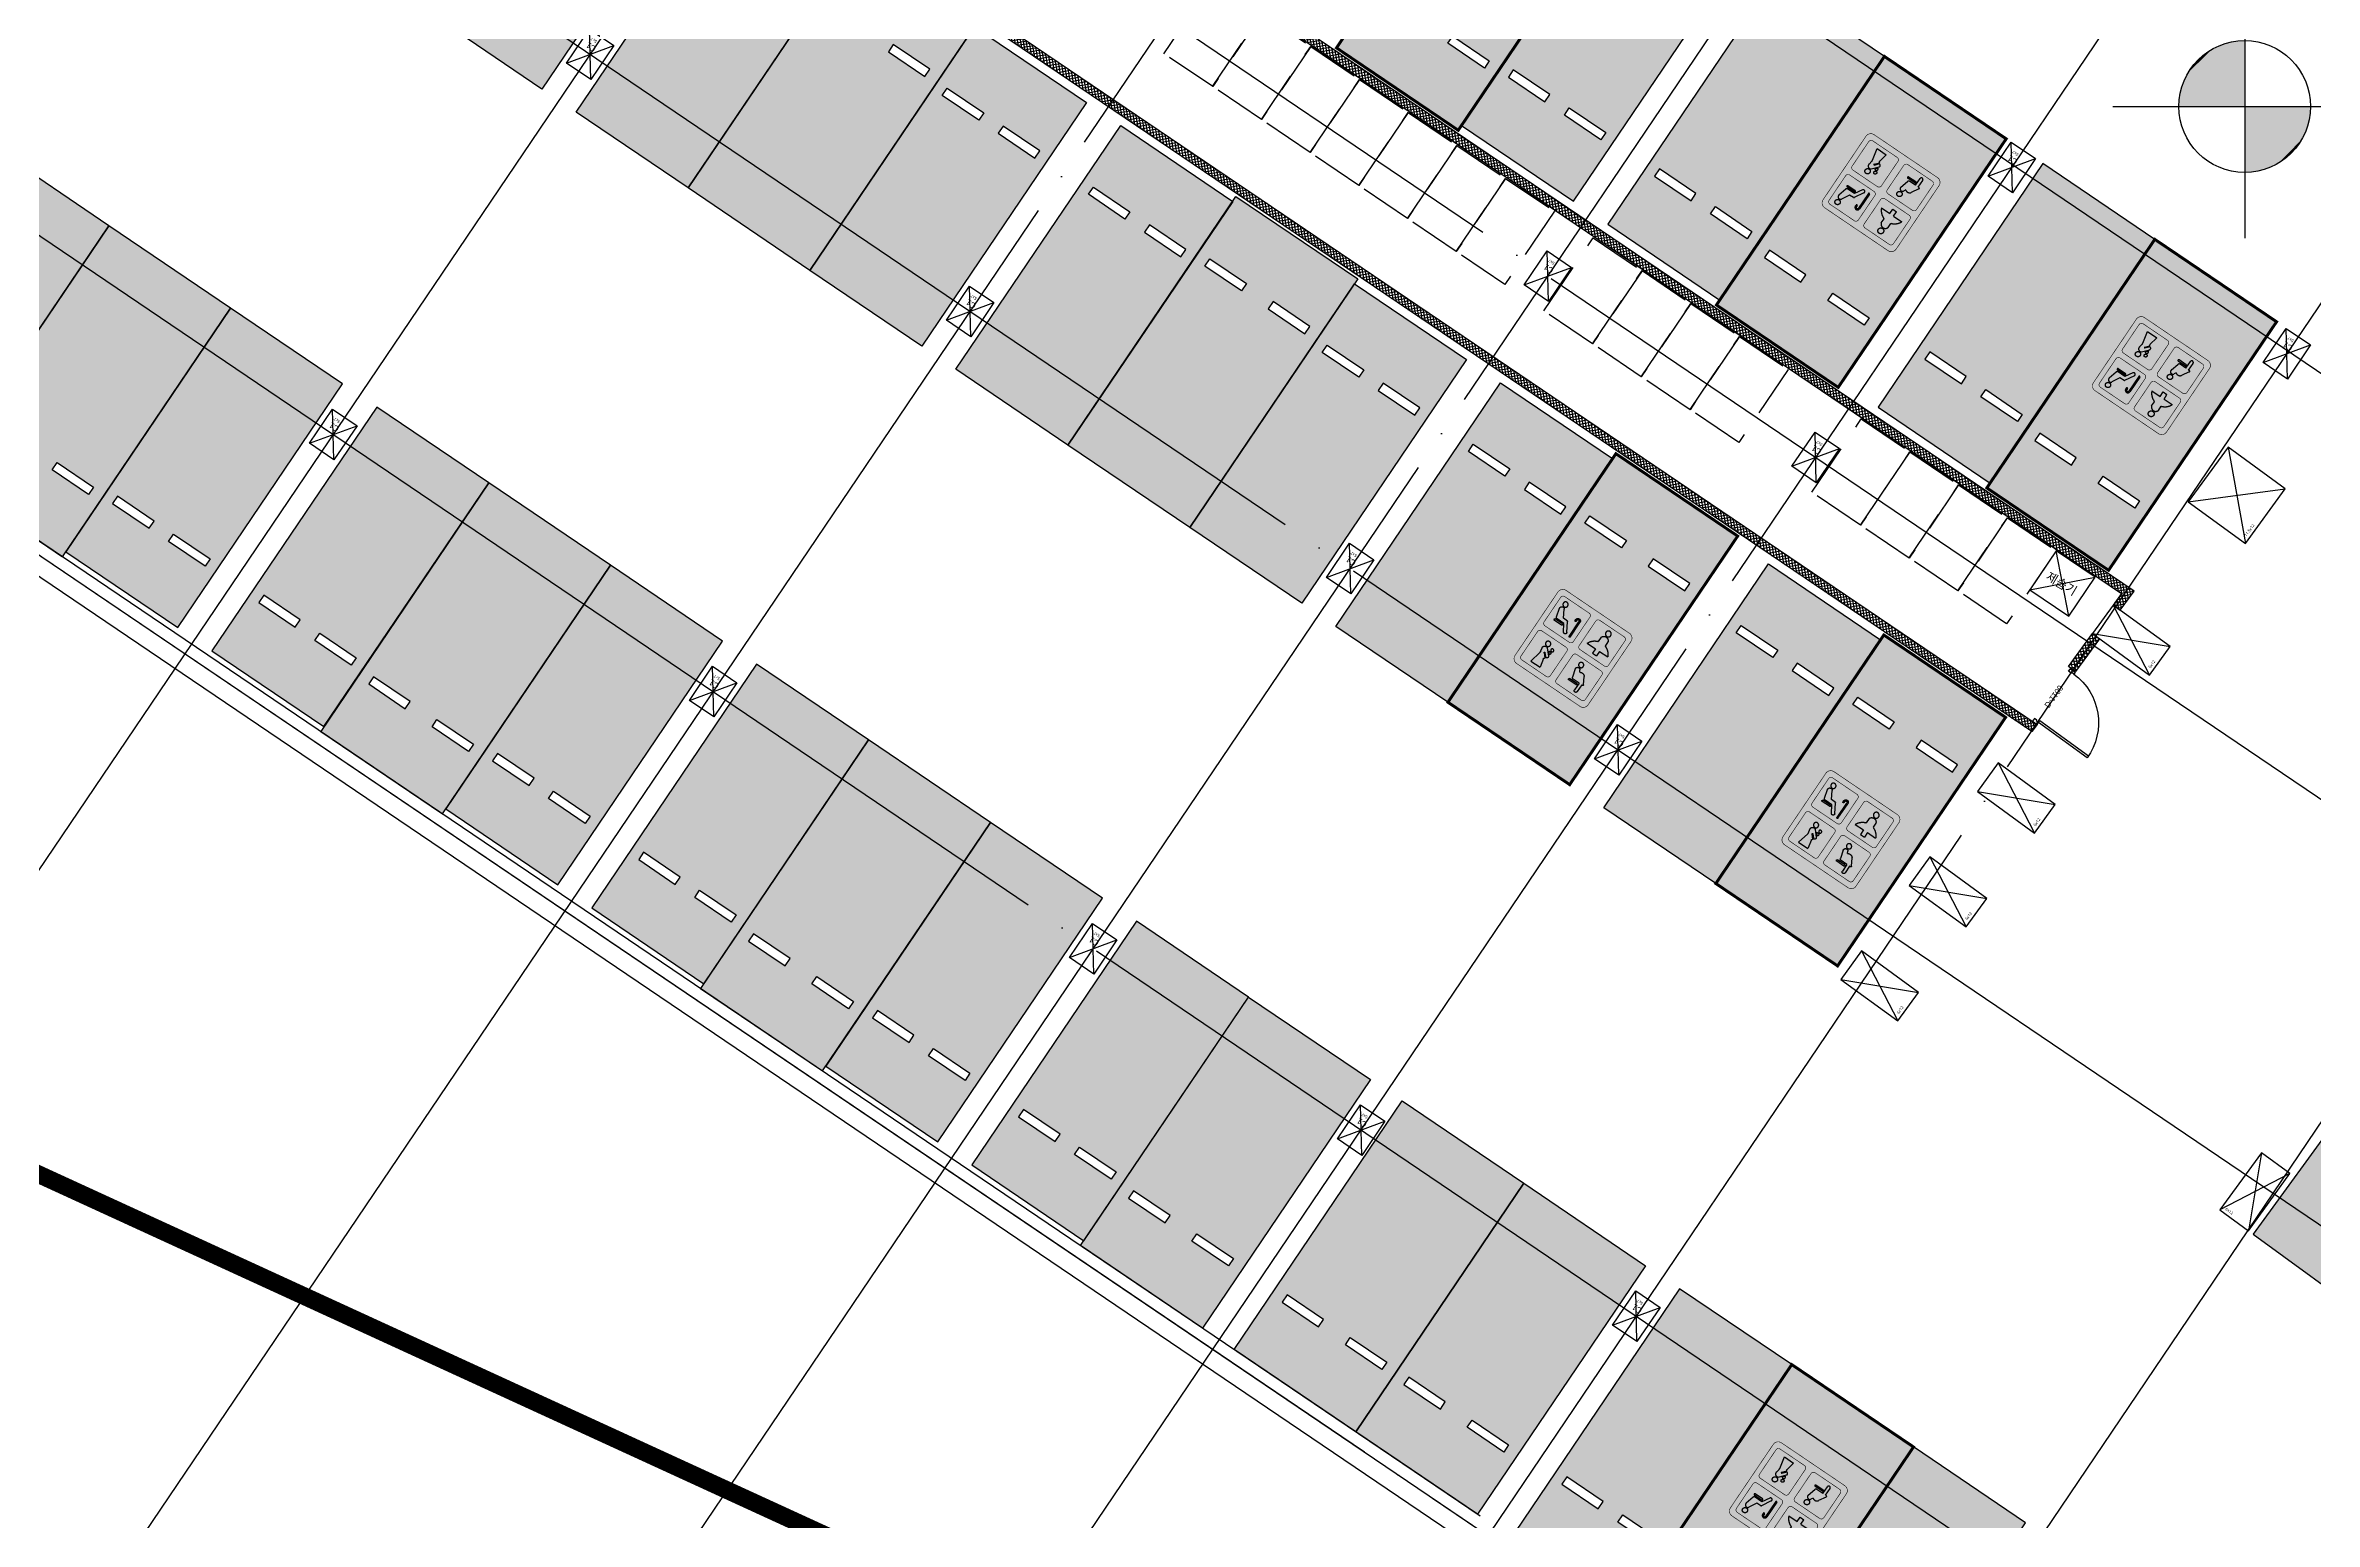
# Model space of a CAD drawing. Header units: millimetres. Extents: x -21000 to 567700, y 435000 to 850800.
# Drawn here: x 87732 to 126322, y 661286 to 686375 of the extents above; entities that cross this region are included whole.
import ezdxf
from ezdxf.enums import TextEntityAlignment as Align
from ezdxf.xclip import XClip

# ---------------------------------------------------------------- set-up
doc = ezdxf.new("R2010")
doc.units = ezdxf.units.MM
doc.header["$LTSCALE"] = 700
doc.header["$XCLIPFRAME"] = 2
for name, pattern in [('AB_Pbase$0$PHANTOMX2', [5, 2.5, -0.5, 0.5, -0.5, 0.5, -0.5]), ('AB_Pbase$0$주차장기둥$0$CEN', [62, 60, -1, 0, -1]), ('AB_Pbase$0$주차장기둥$0$PHANTOMX2', [5, 2.5, -0.5, 0.5, -0.5, 0.5, -0.5]), ('AB_Pbase$0$지하1층 동골조$0$PHANTOMX2', [5, 2.5, -0.5, 0.5, -0.5, 0.5, -0.5]), ('HIDDEN', [9.525, 6.35, -3.175])]:
    doc.linetypes.add(name, pattern=pattern)
doc.layers.get('0').update_dxf_attribs({"color": 2})
for name, color, linetype, plot in [('$0$Defponts', 161, 'Continuous', False), ('AB_Pbase$0$CON-103-B2F$0$DEFPOINT', 247, 'Continuous', False), ('AB_Pbase$0$Defponts', 161, 'Continuous', False), ('AB_Pbase$0$주차장기둥$0$DEFPOINT', 247, 'Continuous', False), ('AB_Pbase$0$주차장기둥$0$Defpoints1', 235, 'Continuous', False), ('AB_Pbase$0$지하1층 동골조$0$Defpoints1', 235, 'Continuous', False)]:
    doc.layers.add(name, color=color, linetype=linetype, plot=plot)
for name, color, linetype in [('AB_Pbase$0$FIN', 6, 'Continuous'), ('AB_Pbase$0$HAT', 8, 'Continuous'), ('AB_Pbase$0$SITE', 3, 'AB_Pbase$0$PHANTOMX2'), ('AB_Pbase$0$WAL', 3, 'Continuous'), ('AB_Pbase$0$WIN', 4, 'Continuous'), ('AB_Pbase$0$WIN1', 1, 'Continuous'), ('AB_Pbase$0$경량벽체 세대창고', 4, 'HIDDEN'), ('AB_Pbase$0$제습기(세대창고)', 6, 'Continuous'), ('AB_Pbase$0$주차-sol', 254, 'Continuous'), ('AB_Pbase$0$주차-여행', 221, 'Continuous'), ('AB_Pbase$0$주차-일반', 9, 'Continuous'), ('AB_Pbase$0$주차-확장', 7, 'Continuous'), ('AB_Pbase$0$주차장기둥$0$CEN_P', 244, 'AB_Pbase$0$주차장기둥$0$CEN'), ('LEVEL', 3, 'Continuous')]:
    doc.layers.add(name, color=color, linetype=linetype)
doc.styles.add('AB_Pbase$0$CON-103-B2F$0$맑은고딕', font='malgun.ttf')
doc.styles.add('AB_Pbase$0$돋움', font='')
doc.styles.add('AB_Pbase$0$주차장기둥$0$맑은 고딕', font='')
doc.styles.get('AB_Pbase$0$돋움').set_extended_font_data('Dotum')
doc.styles.get('AB_Pbase$0$주차장기둥$0$맑은 고딕').set_extended_font_data('Dotum')

# ---------------------------------------------------------------- blocks, each defined once
blk = doc.blocks.new('B')
at = {"layer": 'LEVEL'}
for p, q in [((-563, 2838), (-563, -362)), ((-2163, 1238), (9382, 1238))]:
    blk.add_line(p, q, dxfattribs=at)
blk.add_circle((-563, 1238), 800, dxfattribs=at)
for points in [[(-563, 438), (-563, 2038), (237, 1238), (-1363, 1238)], [(-1363, 1238), (-563, 2038), (-1350, 1379), (-702, 2025)], [(-1350, 1379), (-702, 2025), (-1315, 1515), (-836, 1989)], [(-1315, 1515), (-836, 1989), (-1251, 1647), (-966, 1928)], [(-1251, 1647), (-966, 1928), (-1177, 1752), (-1076, 1852)], [(-563, 438), (237, 1238), (-421, 450), (225, 1099)], [(-421, 450), (225, 1099), (-286, 486), (189, 964)], [(-286, 486), (189, 964), (-154, 549), (127, 835)], [(-154, 549), (127, 835), (-49, 623), (51, 724)]]:
    blk.add_solid(points, dxfattribs=at)
blk = doc.blocks.new('AB_Pbase$0$SITE0917')
at = {"layer": 'AB_Pbase$0$SITE', "ltscale": 4, "const_width": 300, "flags": 128}
blk.add_lwpolyline([(166790, 14282), (166796, 12458), (166803, 9905), (165179, 5176), (118539, -54372), (114046, -52298), (105316, -48298), (96846, -44418), (95856, -43968), (88256, -40478), (81076, -37188), (79666, -36528), (79666, -36528), (79666, -36528), (51296, -23518), (51296, -23518), (51296, -23518), (51296, -23518), (24886, -11398), (16536, -7578), (0, 0), (0, 0), (4267, 9299), (5687, 12403), (9896, 21572), (16196, 35292), (20268, 44180), (40845, 43843), (85590, 33566), (130335, 23288), (156238, 14282), (166790, 14282)], dxfattribs=at)
blk = doc.blocks.new('AB_Pbase$0$Door_s_1100')
at = {"layer": 'AB_Pbase$0$Defponts'}
for p, q in [((-10, 0), (-10, 100)), ((1110, 0), (1110, 100))]:
    blk.add_line(p, q, dxfattribs=at)
at = {"layer": 'AB_Pbase$0$WIN'}
for points in [[(40, 100), (80, 100), (80, 1120), (40, 1120)], [(55, 55), (55, 0), (0, 0), (0, 100), (40, 100), (40, 55)], [(1045, 55), (1045, 0), (1100, 0), (1100, 100), (1060, 100), (1060, 55)]]:
    blk.add_lwpolyline(points, close=True, dxfattribs=at)
at = {"layer": 'AB_Pbase$0$WIN1'}
blk.add_arc((40, 100), 1020, 0, 90, dxfattribs=at)
at = {"layer": 'AB_Pbase$0$Defponts', "style": 'AB_Pbase$0$돋움'}
blk.add_text('D-1100', height=100, dxfattribs=at).set_placement((550, 50), align=Align.MIDDLE)
blk = doc.blocks.new('AB_Pbase$0$20160212_34980', base_point=(54476081, -70515734))
at = {"layer": 'AB_Pbase$0$WIN', "rotation": 125.1554939794611}
blk.add_blockref('AB_Pbase$0$Door_s_1100', (54476081, -70515734), dxfattribs=at)
blk = doc.blocks.new('AB_Pbase$0$CON-103-B2F')
for points in [[(-7020, -4520), (-7020, -3370), (-8220, -3370), (-8220, -4520), (-7020, -4520)], [(-7020, -7290), (-7020, -6690), (-8220, -6690), (-8220, -7290), (-7020, -7290)], [(-7020, -10610), (-7020, -10010), (-8220, -10010), (-8220, -10610), (-7020, -10610)], [(-7020, -12585), (-7020, -11985), (-8220, -11985), (-8220, -12585), (-7020, -12585)], [(-700, -13930), (-100, -13930), (-100, -12730), (-700, -12730), (-700, -13930)], [(-7020, -14560), (-7020, -13960), (-8220, -13960), (-8220, -14560), (-7020, -14560)]]:
    blk.add_lwpolyline(points)
at = {"layer": 'AB_Pbase$0$CON-103-B2F$0$DEFPOINT', "color": 190}
for p, q in [((-8220, -4520), (-7020, -3370)), ((-8220, -3370), (-7020, -4520)), ((-8220, -7290), (-7020, -6690)), ((-8220, -6690), (-7020, -7290)), ((-8220, -10610), (-7020, -10010)), ((-8220, -10010), (-7020, -10610)), ((-8220, -12585), (-7020, -11985)), ((-8220, -11985), (-7020, -12585)), ((-700, -12730), (-100, -13930)), ((-100, -12730), (-700, -13930)), ((-8220, -14560), (-7020, -13960)), ((-8220, -13960), (-7020, -14560))]:
    blk.add_line(p, q, dxfattribs=at)
at = {"layer": 'AB_Pbase$0$CON-103-B2F$0$DEFPOINT', "color": 6, "style": 'AB_Pbase$0$CON-103-B2F$0$맑은고딕'}
for s, rotation, p in [('11.5x12', 90, (-7072, -4419)), ('6x12', 90, (-7072, -7189)), ('6x12', 90, (-7072, -10509)), ('6x12', 90, (-7072, -12484)), ('6x12', 360, (-635, -13878)), ('6x12', 90, (-7072, -14459))]:
    blk.add_text(s, height=50, rotation=rotation, dxfattribs=at).set_placement(p)
blk = doc.blocks.new('AB_Pbase$0$CON-103-B1F')
blk.add_blockref('AB_Pbase$0$CON-103-B2F', (0, 0))
blk = doc.blocks.new('AB_Pbase$0$지하1층 동골조')
at = {"layer": 'AB_Pbase$0$지하1층 동골조$0$Defpoints1', "linetype": 'AB_Pbase$0$지하1층 동골조$0$PHANTOMX2', "ltscale": 2}
blk.add_lwpolyline([(-157283, 74624), (-124863, 59764), (-124863, 59764), (-118539, 54372), (-118539, 54372), (-102003, 46794), (-93653, 42974), (-67243, 30854), (-67243, 30854), (-67243, 30854), (-67243, 30854), (-38873, 17844), (-38873, 17844), (-38873, 17844), (-37463, 17184), (-30283, 13894), (-22683, 10404), (-21693, 9954), (-13223, 6074), (-4493, 2074), (1877, -866)], dxfattribs=at)
at = {"layer": 'AB_Pbase$0$지하1층 동골조$0$Defpoints1', "linetype": 'AB_Pbase$0$지하1층 동골조$0$PHANTOMX2', "ltscale": 2, "flags": 128}
blk.add_lwpolyline([(0, 0), (-4493, 2074), (-13223, 6074), (-21693, 9954), (-22683, 10404), (-30283, 13894), (-37463, 17184), (-38873, 17844), (-38873, 17844), (-38873, 17844), (-67243, 30854), (-67243, 30854), (-67243, 30854), (-67243, 30854), (-93653, 42974), (-102003, 46794), (-118539, 54372), (-118539, 54372), (-114271, 63671), (-112852, 66775), (-108643, 75944), (-102343, 89664), (-97743, 99704), (-94170, 107502), (-90802, 109673), (-61989, 109764), (-53301, 109794), (-22854, 109885), (-9903, 109924), (5390, 109964), (23790, 110024), (43878, 110089), (48138, 105863), (48146, 102751), (48167, 93888), (48187, 90386), (48257, 66829), (48264, 64277), (46641, 59548)], close=True, dxfattribs=at)
at = {"rotation": 323.9291612825221}
blk.add_blockref('AB_Pbase$0$CON-103-B1F', (-13466, 37466), dxfattribs=at)
blk = doc.blocks.new('AB_Pbase$0$세대창고')
at = {"layer": 'AB_Pbase$0$경량벽체 세대창고', "ltscale": 0.2}
blk.add_lwpolyline([(-290837, 78445), (-291837, 78445), (-291837, 79945), (-290837, 79945)], close=True, dxfattribs=at)
blk = doc.blocks.new('AB_Pbase$0$제습기(세대창고)')
at = {"layer": 'AB_Pbase$0$제습기(세대창고)', "color": 6, "ltscale": 0.2}
for p, q in [((0, 0), (800, 800)), ((0, 800), (800, 0))]:
    blk.add_line(p, q, dxfattribs=at)
blk.add_lwpolyline([(0, 0), (800, 0), (800, 800), (0, 800)], close=True, dxfattribs=at)
at = {"layer": 'AB_Pbase$0$Defponts', "ltscale": 0.2, "style": 'AB_Pbase$0$돋움'}
blk.add_text('제습기', height=150, rotation=273.209, dxfattribs=at).set_placement((298, 688))
blk = doc.blocks.new('AB_Pbase$0$0228_REV.')
at = {"layer": 'AB_Pbase$0$경량벽체 세대창고', "rotation": 325.9286298514506}
for p in [(507903, 350845), (508731, 350285), (509559, 349725), (510388, 349165), (511216, 348604), (512044, 348044), (512873, 347484), (514364, 346475), (515192, 345915), (516020, 345355), (516849, 344795), (518920, 343394), (519748, 342834), (520576, 342274), (521405, 341714)]:
    blk.add_blockref('AB_Pbase$0$세대창고', p, dxfattribs=at)
at = {"layer": 'AB_Pbase$0$제습기(세대창고)', "color": 6, "rotation": 55.92862985145394}
blk.add_blockref('AB_Pbase$0$제습기(세대창고)', (325495, 569759), dxfattribs=at)
blk = doc.blocks.new('AB_Pbase$0$AB_Pbase_지하1층_골조')
for p, q in [((83812, 680293), (123282, 653598)), ((83892, 679876), (123363, 653181))]:
    blk.add_line(p, q)
blk = doc.blocks.new('AB_Pbase$0$주차장기둥$0$cen 1bl 지하')
at = {"layer": 'AB_Pbase$0$주차장기둥$0$CEN_P', "color": 5}
for p, q in [((60395, -13615), (70945, 105261)), ((68165, -14305), (78714, 104572)), ((75934, -14994), (86484, 103882)), ((81413, -15480), (91962, 103396)), ((87041, -15980), (97590, 102896)), ((94810, -16669), (105360, 102207)), ((-5869, 44399), (138277, 31607)), ((-6400, 38422), (137747, 25630)), ((-6930, 32446), (137217, 19654)), ((-7620, 24676), (136527, 11884)), ((45120, 15478), (136129, 7402))]:
    blk.add_line(p, q, dxfattribs=at)
blk = doc.blocks.new('AB_Pbase$0$주차장기둥$0$p기둥 5x7')
blk.add_lwpolyline([(-250, 350), (250, 350), (250, -350), (-250, -350)], close=True)
at = {"layer": 'AB_Pbase$0$주차장기둥$0$DEFPOINT'}
for p, q in [((250, 350), (-250, -350)), ((-250, 350), (250, -350))]:
    blk.add_line(p, q, dxfattribs=at)
at = {"layer": 'AB_Pbase$0$주차장기둥$0$DEFPOINT', "color": 6, "style": 'AB_Pbase$0$주차장기둥$0$맑은 고딕'}
for s, height, p in [('C1', 100, (-24, -160)), ('5x7', 50, (29, -259))]:
    blk.add_text(s, height=height, rotation=0, dxfattribs=at).set_placement(p)
blk = doc.blocks.new('AB_Pbase$0$주차장기둥')
at = {"layer": 'AB_Pbase$0$주차장기둥$0$Defpoints1', "linetype": 'AB_Pbase$0$주차장기둥$0$PHANTOMX2', "ltscale": 2}
blk.add_lwpolyline([(-297567, 24918), (-262124, 28878), (-262124, 28878), (-253926, 27514), (-253926, 27514), (-235849, 29535), (-226724, 30561), (-197844, 33774), (-197844, 33774), (-197844, 33774), (-197844, 33774), (-166826, 37234), (-166826, 37234), (-166826, 37234), (-165277, 37395), (-157428, 38272), (-149116, 39195), (-148036, 39319), (-138777, 40356), (-129234, 41424), (-122260, 42184)], dxfattribs=at)
for name, p, rotation in [('AB_Pbase$0$주차장기둥$0$cen 1bl 지하', (-253926, 27514), 1.99999810188403), ('AB_Pbase$0$주차장기둥$0$p기둥 5x7', (-169243, 66689), 176.9286298184038), ('AB_Pbase$0$주차장기둥$0$p기둥 5x7', (-163601, 66386), 176.9286298184038), ('AB_Pbase$0$주차장기둥$0$p기둥 5x7', (-175054, 61042), 176.9286298184038), ('AB_Pbase$0$주차장기둥$0$p기둥 5x7', (-169562, 60747), 176.9286298184038), ('AB_Pbase$0$주차장기둥$0$p기둥 5x7', (-190953, 55887), 176.9286298184038), ('AB_Pbase$0$주차장기둥$0$p기둥 5x7', (-183164, 55469), 176.9286298184038), ('AB_Pbase$0$주차장기둥$0$p기둥 5x7', (-175375, 55051), 176.9286298184038), ('AB_Pbase$0$주차장기둥$0$p기둥 5x7', (-169883, 54756), 176.9286298184038), ('AB_Pbase$0$주차장기둥$0$p기둥 5x7', (-191371, 48098), 176.9286298184038), ('AB_Pbase$0$주차장기둥$0$p기둥 5x7', (-183582, 47680), 176.9286298184038), ('AB_Pbase$0$주차장기둥$0$p기둥 5x7', (-175793, 47262), 176.9286298184038), ('AB_Pbase$0$주차장기둥$0$p기둥 5x7', (-170301, 46967), 176.9286298184038), ('AB_Pbase$0$주차장기둥$0$p기둥 5x7', (-164659, 46665), 176.9286298184038)]:
    blk.add_blockref(name, p, dxfattribs=dict(rotation=rotation))
blk = doc.blocks.new('AB_Pbase$0$AB_Pbase-C1BCB056C')
at = {"layer": 'AB_Pbase$0$주차-여행'}
h = blk.add_hatch(color=170, dxfattribs=at)
h.dxf.hatch_style = 1
edge = h.paths.add_edge_path()
edge.add_line((105, 5), (1405, 5))
edge.add_arc((1405, 105), 100, 270, 360)
edge.add_line((1505, 105), (1505, 1405))
edge.add_arc((1405, 1405), 100, 0, 90)
edge.add_line((1405, 1505), (105, 1505))
edge.add_arc((105, 1405), 100, 90, 180)
edge.add_line((5, 1405), (5, 105))
edge.add_arc((105, 105), 100, 180, 270)
h = blk.add_hatch(color=255, dxfattribs=at)
h.dxf.hatch_style = 1
h.paths.add_polyline_path([(465, 1094), (465, 1180, 0.714286), (325, 1180), (325, 1094, 0.219224), (185, 965), (355, 965), (355, 875), (435, 875), (435, 965), (605, 965, 0.219224)])
h.paths.add_polyline_path([(445, 1295, 1), (345, 1295, 1)])
h.paths.add_polyline_path([(905, 1187), (905, 887, 1), (925, 887), (925, 1187, -1), (970, 1187), (970, 1167, 1), (990, 1167), (990, 1187, 1)])
h.paths.add_polyline_path([(1323, 1301, 1), (1233, 1301, 1)])
h.paths.add_polyline_path([(1326, 1193, 0.878579), (1252, 1222), (1178, 1090), (1094, 1086, 0.258599), (1086, 1081), (994, 920, 0.979199), (1041, 893), (1120, 1020), (1258, 1020, 0.342105), (1287, 1042)])
h.paths.add_polyline_path([(1288, 1000), (1138, 1000, 1), (1138, 975), (1288, 975, 1)], flags=17)
h.paths.add_polyline_path([(437, 598, 1), (527, 598, 1)])
h.paths.add_polyline_path([(528, 486, 0.88788), (453, 517), (433, 482, 0.415611), (332, 466), (259, 343, 0.192889), (258, 335, 0.480795), (267, 323), (285, 323), (285, 186, 1), (340, 186), (340, 323), (460, 323, 0.335846), (488, 345)])
h.paths.add_polyline_path([(516, 297), (366, 297, 1), (366, 272), (516, 272, 1)], flags=17)
h.paths.add_polyline_path([(1053, 529, 1), (1002, 529, 1)])
h.paths.add_polyline_path([(1071, 480, 1.194973), (1032, 437)])
h.paths.add_polyline_path([(1196, 466, 0.70337), (1123, 516), (1027, 409, 1), (1064, 375), (1111, 428, -1), (1122, 418), (1063, 351, 0.482877), (1064, 343), (1073, 339, -0.332101), (1075, 333), (1040, 174), (1231, 174), (1185, 381, -0.096684), (1185, 402)])
h.paths.add_polyline_path([(1194, 582, 1), (1104, 582, 1)])
at = {"layer": 'AB_Pbase$0$주차-여행', "color": 255}
for p, q in [((325, 1180), (325, 1094)), ((465, 1180), (465, 1094)), ((905, 887), (905, 1187)), ((925, 887), (925, 1187)), ((970, 1167), (970, 1187)), ((990, 1167), (990, 1187)), ((1178, 1090), (1252, 1222)), ((1287, 1042), (1326, 1193)), ((355, 965), (185, 965)), ((355, 965), (355, 875)), ((435, 875), (355, 875)), ((605, 965), (435, 965)), ((435, 965), (435, 875)), ((994, 920), (1086, 1081)), ((1041, 893), (1120, 1020)), ((1094, 1086), (1178, 1090)), ((1120, 1020), (1258, 1020)), ((1138, 1000), (1288, 1000)), ((1138, 975), (1288, 975)), ((259, 343), (332, 466)), ((433, 482), (453, 517)), ((528, 486), (488, 345)), ((1123, 516), (1027, 409)), ((1071, 480), (1032, 437)), ((1122, 418), (1063, 351)), ((1111, 428), (1064, 375)), ((1185, 402), (1196, 466)), ((257, 333), (257, 338)), ((267, 323), (285, 323)), ((285, 323), (285, 186)), ((340, 323), (460, 323)), ((340, 323), (340, 186)), ((366, 297), (516, 297)), ((366, 272), (516, 272)), ((1075, 333), (1040, 174)), ((1231, 174), (1040, 174)), ((1073, 339), (1064, 343)), ((1185, 381), (1231, 174))]:
    blk.add_line(p, q, dxfattribs=at)
at = {"layer": 'AB_Pbase$0$주차-여행', "color": 255, "const_width": 10}
for points in [[(105, 5), (1405, 5, 0.414214), (1505, 105), (1505, 1405, 0.414214), (1405, 1505), (105, 1505, 0.414214), (5, 1405), (5, 105, 0.414214)], [(145, 805), (645, 805, 0.414214), (695, 855), (695, 1355, 0.414214), (645, 1405), (145, 1405, 0.414214), (95, 1355), (95, 855, 0.414214)], [(865, 805), (1365, 805, 0.414214), (1415, 855), (1415, 1355, 0.414214), (1365, 1405), (865, 1405, 0.414214), (815, 1355), (815, 855, 0.414214)], [(145, 105), (645, 105, 0.414214), (695, 155), (695, 655, 0.414214), (645, 705), (145, 705, 0.414214), (95, 655), (95, 155, 0.414214)], [(865, 105), (1365, 105, 0.414214), (1415, 155), (1415, 655, 0.414214), (1365, 705), (865, 705, 0.414214), (815, 655), (815, 155, 0.414214)]]:
    blk.add_lwpolyline(points, format="xyb", close=True, dxfattribs=at)
at = {"layer": 'AB_Pbase$0$주차-여행', "color": 255}
for centre, radius in [((395, 1295), 50), ((1278, 1301), 45), ((482, 598), 45), ((1028, 529), 25.7), ((1149, 582), 45)]:
    blk.add_circle(centre, radius, dxfattribs=at)
for centre, radius, start, end in [((395, 1156), 74, 18.9246, 161.0754), ((948, 1187), 42.5, 0, 180), ((948, 1187), 22.5, 0, 180), ((980, 1167), 10, 180, 0), ((1287, 1203), 40, 345.5444, 150.7519), ((395, 877), 227, 107.9202, 157.3801), ((395, 877), 227, 22.6199, 72.0798), ((915, 887), 10, 180, 0), ((1018, 907), 27, 150.4282, 328.0196), ((1094, 1076), 10, 92.4323, 150.4282), ((1138, 987), 12.5, 90, 270), ((1258, 1050), 30, 270, 345.5444), ((1288, 987), 12.5, 270, 90), ((391, 424), 72.3, 54.3449, 144.618), ((489, 497), 41, 344.2578, 150.6627), ((1048, 462), 29, 37.898, 238.2024), ((1046, 392), 25, 138.0502, 318.0502), ((1117, 423), 7.5, 318.0502, 138.0502), ((1151, 478), 46.8, 345.409, 125.8947), ((1239, 393), 55, 170.2464, 192.336), ((267, 338), 10, 149.0416, 180), ((267, 333), 10, 180, 270), ((312, 186), 27.5, 180, 0), ((366, 284), 12.5, 90, 270), ((460, 353), 30, 270, 344.2578), ((516, 284), 12.5, 270, 90), ((1066, 348), 5, 138.0502, 241.1496), ((1070, 334), 5, 347.664, 61.1496)]:
    blk.add_arc(centre, radius, start, end, dxfattribs=at)
blk = doc.blocks.new('AB_Pbase$0$AB_Pbase-여행주차_')
at = {"layer": 'AB_Pbase$0$주차-sol'}
h = blk.add_hatch(color=252, dxfattribs=at)
h.paths.add_polyline_path([(54378012, -70102334), (54378012, -70097234), (54375512, -70097234), (54375512, -70102334)])
h.paths.add_polyline_path([(54377037, -70098359), (54377037, -70098509), (54377787, -70098509), (54377787, -70098359)], flags=16)
h.paths.add_polyline_path([(54376487, -70098359), (54376487, -70098509), (54375737, -70098509), (54375737, -70098359)], flags=16)
at = {"layer": 'AB_Pbase$0$주차-여행', "const_width": 50}
blk.add_lwpolyline([(54378012, -70102334), (54378012, -70097234), (54375512, -70097234), (54375512, -70102334)], close=True, dxfattribs=at)
at = {"layer": 'AB_Pbase$0$주차-여행', "color": 5, "ltscale": 600}
for points in [[(54376487, -70098359), (54376487, -70098509), (54375737, -70098509), (54375737, -70098359)], [(54377037, -70098359), (54377037, -70098509), (54377787, -70098509), (54377787, -70098359)]]:
    blk.add_lwpolyline(points, close=True, dxfattribs=at)
at = {"layer": 'AB_Pbase$0$주차-여행', "xscale": 1.000000000002362, "yscale": 1.000000000002362, "zscale": 1.000000000002362}
blk.add_blockref('AB_Pbase$0$AB_Pbase-C1BCB056C', (54376007, -70101139), dxfattribs=at)
blk = doc.blocks.new('AB_Pbase$0$주차확장')
at = {"layer": 'AB_Pbase$0$주차-sol'}
h = blk.add_hatch(color=252, dxfattribs=at)
h.paths.add_polyline_path([(1525, -3825), (2275, -3825), (2275, -3975), (1525, -3975)], flags=16)
edge = h.paths.add_edge_path()
edge.add_line((0, -5100), (2500, -5100))
edge.add_line((2500, -5100), (2500, 0))
edge.add_line((2500, 0), (0, 0))
edge.add_line((0, 0), (0, -5100))
h.paths.add_polyline_path([(225, -3975), (225, -3825), (975, -3825), (975, -3975)])
at = {"layer": 'AB_Pbase$0$주차-확장'}
blk.add_lwpolyline([(0, 0), (0, -5100), (2500, -5100), (2500, 0)], close=True, dxfattribs=at)
at = {"layer": 'AB_Pbase$0$주차-확장', "ltscale": 600}
for points in [[(975, -3975), (975, -3825), (225, -3825), (225, -3975)], [(1525, -3975), (1525, -3825), (2275, -3825), (2275, -3975)]]:
    blk.add_lwpolyline(points, close=True, dxfattribs=at)
blk = doc.blocks.new('AB_Pbase$0$주차일반')
at = {"layer": 'AB_Pbase$0$주차-sol'}
h = blk.add_hatch(color=254, dxfattribs=at)
h.dxf.hatch_style = 1
h.paths.add_polyline_path([(0, 0), (-2300, 0), (-2300, -5000), (0, -5000)])
h.paths.add_polyline_path([(-200, -3725), (-200, -3875), (-950, -3875), (-950, -3725)], flags=16)
h.paths.add_polyline_path([(-1350, -3725), (-1350, -3875), (-2100, -3875), (-2100, -3725)], flags=16)
at = {"layer": 'AB_Pbase$0$주차-일반', "color": 6}
for points in [[(0, 0), (0, -5000), (-2300, -5000), (-2300, 0)], [(-1350, -3875), (-1350, -3725), (-2100, -3725), (-2100, -3875)], [(-950, -3875), (-950, -3725), (-200, -3725), (-200, -3875)]]:
    blk.add_lwpolyline(points, close=True, dxfattribs=at)
blk = doc.blocks.new('AB_Pbase$0$pppaaa_1_1')
at = {"layer": 'AB_Pbase$0$주차-여행', "rotation": 145.9286267080929}
for p in [(5882952, -87841966), (5889413, -87846336), (5894011, -87849445), (5887837, -87868569)]:
    blk.add_blockref('AB_Pbase$0$AB_Pbase-여행주차_', p, dxfattribs=at)
at = {"layer": 'AB_Pbase$0$주차-여행', "xscale": -1, "rotation": 325.9286601524747}
for p in [(84428162, 28279920), (84432718, 28276839)]:
    blk.add_blockref('AB_Pbase$0$AB_Pbase-여행주차_', p, dxfattribs=at)
at = {"layer": 'AB_Pbase$0$주차-일반', "extrusion": (0, 0, -1), "xscale": -1, "zscale": -1, "rotation": 214.0713731468317}
for p in [(-94270, 686921), (-96756, 685241), (-100732, 682552), (-103217, 680871), (-107193, 678182), (-109678, 676501), (-114233, 673420)]:
    blk.add_blockref('AB_Pbase$0$주차일반', p, dxfattribs=at)
at = {"layer": 'AB_Pbase$0$주차-일반', "extrusion": (0, 0, -1), "zscale": -1, "rotation": 34.07137314683165}
for p in [(-114616, 689157), (-117101, 687477), (-86905, 684599), (-121698, 684367), (-90881, 681910), (-93366, 680229), (-97342, 677540), (-99827, 675859), (-103803, 673170), (-106288, 671490), (-115524, 665243), (-119500, 662554)]:
    blk.add_blockref('AB_Pbase$0$주차일반', p, dxfattribs=at)
at = {"layer": 'AB_Pbase$0$주차-확장', "xscale": -1, "rotation": 145.9286270008715}
for p in [(98661, 683952), (105122, 679582)]:
    blk.add_blockref('AB_Pbase$0$주차확장', p, dxfattribs=at)
at = {"layer": 'AB_Pbase$0$주차-확장', "rotation": 325.9286267041003}
for p in [(88810, 683310), (95271, 678941), (101732, 674571)]:
    blk.add_blockref('AB_Pbase$0$주차확장', p, dxfattribs=at)
at = {"layer": 'AB_Pbase$0$주차-확장', "extrusion": (0, 0, -1), "zscale": -1, "rotation": 34.07137314683165}
for p in [(-110264, 668801), (-112874, 667036), (-114945, 665635)]:
    blk.add_blockref('AB_Pbase$0$주차확장', p, dxfattribs=at)
at = {"layer": 'AB_Pbase$0$주차-확장', "extrusion": (0, 0, -1), "xscale": -1, "zscale": -1, "rotation": 216.07137343608}
blk.add_blockref('AB_Pbase$0$주차확장', (-127298, 664699), dxfattribs=at)
blk = doc.blocks.new('AB_Pbase')
at = {"layer": 'AB_Pbase$0$HAT'}
h = blk.add_hatch(dxfattribs=at)
h.set_pattern_fill('NET', color=256, scale=15, angle=100)
h.paths.add_polyline_path([(123017, 676775), (123253, 677099), (88371, 700690), (87923, 700027), (88047, 699943), (88412, 700481), (123040, 677061), (122895, 676863)])
h = blk.add_hatch(dxfattribs=at)
h.set_pattern_fill('NET', color=256, scale=15, angle=100)
h.paths.add_polyline_path([(87884, 696311), (88501, 697222), (121603, 674834), (121515, 674713), (88541, 697014), (87925, 696102), (87154, 696623), (87238, 696748)])
h = blk.add_hatch(dxfattribs=at)
h.set_pattern_fill('NET', color=256, scale=15, angle=100)
h.paths.add_polyline_path([(122663, 676290), (122257, 675732), (122136, 675820), (122542, 676378)])
at = {"layer": 'AB_Pbase$0$Defponts', "ltscale": 5, "flags": 128}
blk.add_lwpolyline([(195132, 730352), (195210, 704242), (193586, 699513), (146945, 639965), (142452, 642039), (133722, 646039), (125252, 649919), (124262, 650369), (116662, 653859), (109482, 657149), (108072, 657809), (79702, 670819), (53292, 682939), (44942, 686759), (28406, 694337), (32674, 703636), (34093, 706740), (38302, 715909)], dxfattribs=at)
at = {"layer": 'AB_Pbase$0$FIN'}
blk.add_line((82101, 681691), (112129, 661383), dxfattribs=at)
at = {"layer": 'AB_Pbase$0$WAL'}
for points in [[(123017, 676775), (123253, 677099), (88371, 700690), (87923, 700027), (88047, 699943), (88412, 700481), (123040, 677061), (122895, 676863), (123017, 676775)], [(87884, 696311), (88501, 697222), (121603, 674834), (121515, 674713), (88541, 697014), (87925, 696102), (87154, 696623), (87238, 696748), (87884, 696311)]]:
    blk.add_lwpolyline(points, dxfattribs=at)
blk.add_lwpolyline([(122663, 676290), (122257, 675732), (122136, 675820), (122542, 676378)], close=True, dxfattribs=at)
for name, p, rotation in [('AB_Pbase$0$AB_Pbase_지하1층_골조', (0, 0), 359.9999999999999), ('AB_Pbase$0$주차장기둥', (231893, 539971), 329.0000000345588), ('AB_Pbase$0$0228_REV.', (-203355, 106916), 359.9999999999992), ('AB_Pbase$0$지하1층 동골조', (146945, 639965), 359.9999999999994), ('AB_Pbase$0$SITE0917', (28406, 694337), 359.9999999999983)]:
    blk.add_blockref(name, p, dxfattribs=dict(rotation=rotation))
ref = blk.add_blockref('AB_Pbase$0$pppaaa_1_1', (0, 0), dxfattribs=dict(at, rotation=359.9999999999999))
XClip(ref).set_block_clipping_path([(-396188.9384898804, 0.0133324571), (493845.7278262604, 839949.4046300659)])
at = {"layer": 'AB_Pbase$0$WAL', "xscale": -0.9999999999999952, "rotation": 359.0846643742184}
blk.add_blockref('AB_Pbase$0$20160212_34980', (121523, 674893), dxfattribs=at)

msp = doc.modelspace()

# ---------------------------------------------------------------- block references
ref = msp.add_blockref('AB_Pbase', (0, 0))
XClip(ref).set_block_clipping_path([(-0.000000015, 445500.0000000148), (493845.7187941075, 839949.3912975936)])

# ---------------------------------------------------------------- next in the draw order: linework, layer by layer
at = {"layer": '$0$Defponts', "ltscale": 5, "flags": 128}
msp.add_lwpolyline([(195132, 730352), (195210, 704242), (193586, 699513), (146945, 639965), (142452, 642039), (133722, 646039), (125252, 649919), (124262, 650369), (116662, 653859), (109482, 657149), (108072, 657809), (79702, 670819), (53292, 682939), (44942, 686759), (28406, 694337), (32674, 703636), (34093, 706740), (38302, 715909)], dxfattribs=at)

# ---------------------------------------------------------------- next in the draw order: block references
at = {"xscale": 1.399999999999999, "yscale": 1.399999999999999, "zscale": 1.399999999999999}
msp.add_blockref('B', (125921, 683604), dxfattribs=at)

doc.saveas('drawing.dxf')
